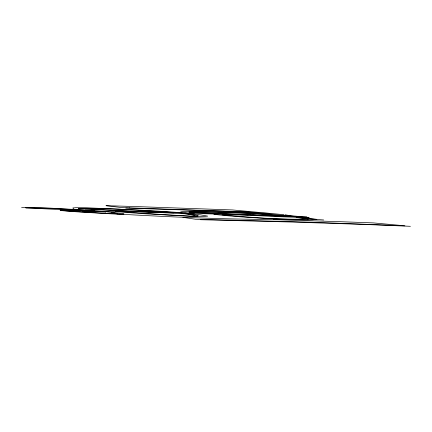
<?xml version="1.0" encoding="UTF-8"?>
<svg xmlns="http://www.w3.org/2000/svg" width="432" height="432" viewBox="0 0 432 432"><rect width="100%" height="100%" fill="white"/><g stroke="black" fill="none" stroke-linecap="round" stroke-linejoin="round"><path stroke-width="0.65" d="M21.6 207.689C38.788 206.831 56.419 208.775 73.732 209.374A76.626 1.739 2.8 0 1 82.782 209.893L94.765 210.643M180.684 211.864L184.367 211.421A101.806 2.311 2.8 0 1 192.067 211.356L249.615 213.16L295.601 216.448M82.334 211.183L94.916 211.194M195.248 216.319C195.826 215.455 192.672 215.309 191.992 214.969A534.676 12.128 2.8 0 0 189.022 214.385L185.328 213.77M296.617 217.156L296.201 217.339L308.648 218.83A89.456 2.03 2.8 0 0 317.093 219.499L323.671 219.974M60.529 210.53L67.808 211.167A60.734 1.377 2.8 0 0 77.382 211.858L101.952 213.349L117.59 213.775L112.617 212.587A284.904 6.464 2.8 0 0 108.902 212.069L104.981 211.583L105.791 212.069L97.205 211.561A42.946 0.972 2.8 0 0 90.806 211.216L63.293 210.065A16.07 0.367 2.8 0 0 60.545 210.065L60.08 210.146L66.172 210.805A72.841 1.652 2.8 0 0 76.189 211.534L105.376 213.322M288.004 219.478C235.035 219.683 182.029 217.566 129.136 214.677A93.982 2.133 2.8 0 1 116.883 213.948M102.973 211.361L130.55 211.41L173.713 212.863M174.636 212.701L148.37 211.977A82.215 1.863 2.8 0 1 129.854 211.226L85.288 208.953M126.787 211.297L120.857 211.324A31.822 0.724 2.8 0 0 120.614 211.518L162.675 214.58L194.897 216.329L197.543 216.054A167.249 3.796 2.8 0 0 198.018 215.536L186.862 213.867L191.214 213.532L184.702 213.095L186.511 213.878L152.129 212.155A47.342 1.075 2.8 0 0 142.511 211.766L128.763 211.334M277.744 215.789L252.628 215.093M188.86 213.316L248.265 214.958M273.791 219.65L333.007 221.454A349.877 7.938 2.8 0 1 366.412 222.647L373.469 222.912L404.897 225.801L325.107 222.712A279.99 6.35 2.8 0 0 288.166 221.54L195.464 219.251L182.925 217.355M125.793 208.089L217.426 211.027A376.628 8.543 2.8 0 1 263.461 212.798L283.889 214.677L256.786 213.089L268.958 213.305M200.572 219.721L291.087 222.016L361.384 224.348A272.943 6.194 2.8 0 1 384.961 225.261L410.4 226.309M301.887 217.026L190.96 212.485M106.596 213.597L121.203 214.348L123.628 214.115A102.524 2.327 2.8 0 0 123.314 213.656L111.353 212.252M176.062 212.301L157.41 211.086A74.542 1.69 2.8 0 0 143.942 210.308L86.719 207.803L75.665 207.689L72.814 208.04L73.607 208.37M301.552 216.67L290.007 215.654L285.066 214.785M306.05 218.025L316.921 219.353L312.871 219.796A96.088 2.182 2.8 0 1 303.491 219.818C273.607 218.943 243.578 217.685 213.889 214.348M115.371 211.556L142.457 213.64L191.738 216.4L200.788 216.691L207.706 216.124L200.75 214.893A131.29 2.981 2.8 0 0 192.812 214.088M78.316 208.332L115.625 210.476A78.046 1.771 2.8 0 0 133.92 211.27L174.388 212.436L194.027 213.462C155.477 211.955 116.888 207.808 78.316 208.332M189.151 212.042L188.87 212.166L306.968 217.085L268.439 215.06L269.411 214.861L256.851 213.662L218.252 212.15A82.285 1.868 2.8 0 0 199.373 211.756L189.151 212.042M308.205 219.013C279.553 219.91 250.776 217.361 222.237 214.828A29.948 0.68 2.8 0 1 224.332 214.618C252.455 214.79 280.503 217.501 308.626 217.318L309.182 217.534L296.293 217.577L304.695 218.311L308.205 219.013M26.131 207.814L25.715 207.862L85.644 210.848A22.793 0.518 2.8 0 0 88.646 210.919L107.789 211.513L57.267 208.694A41.305 0.94 2.8 0 0 51.457 208.418L26.131 207.814M129.595 207.846L122.526 207.668L105.959 205.691A444.474 10.082 2.8 0 1 136.08 206.577L232.421 209.941L257.958 212.29L129.595 207.846"/></g></svg>
